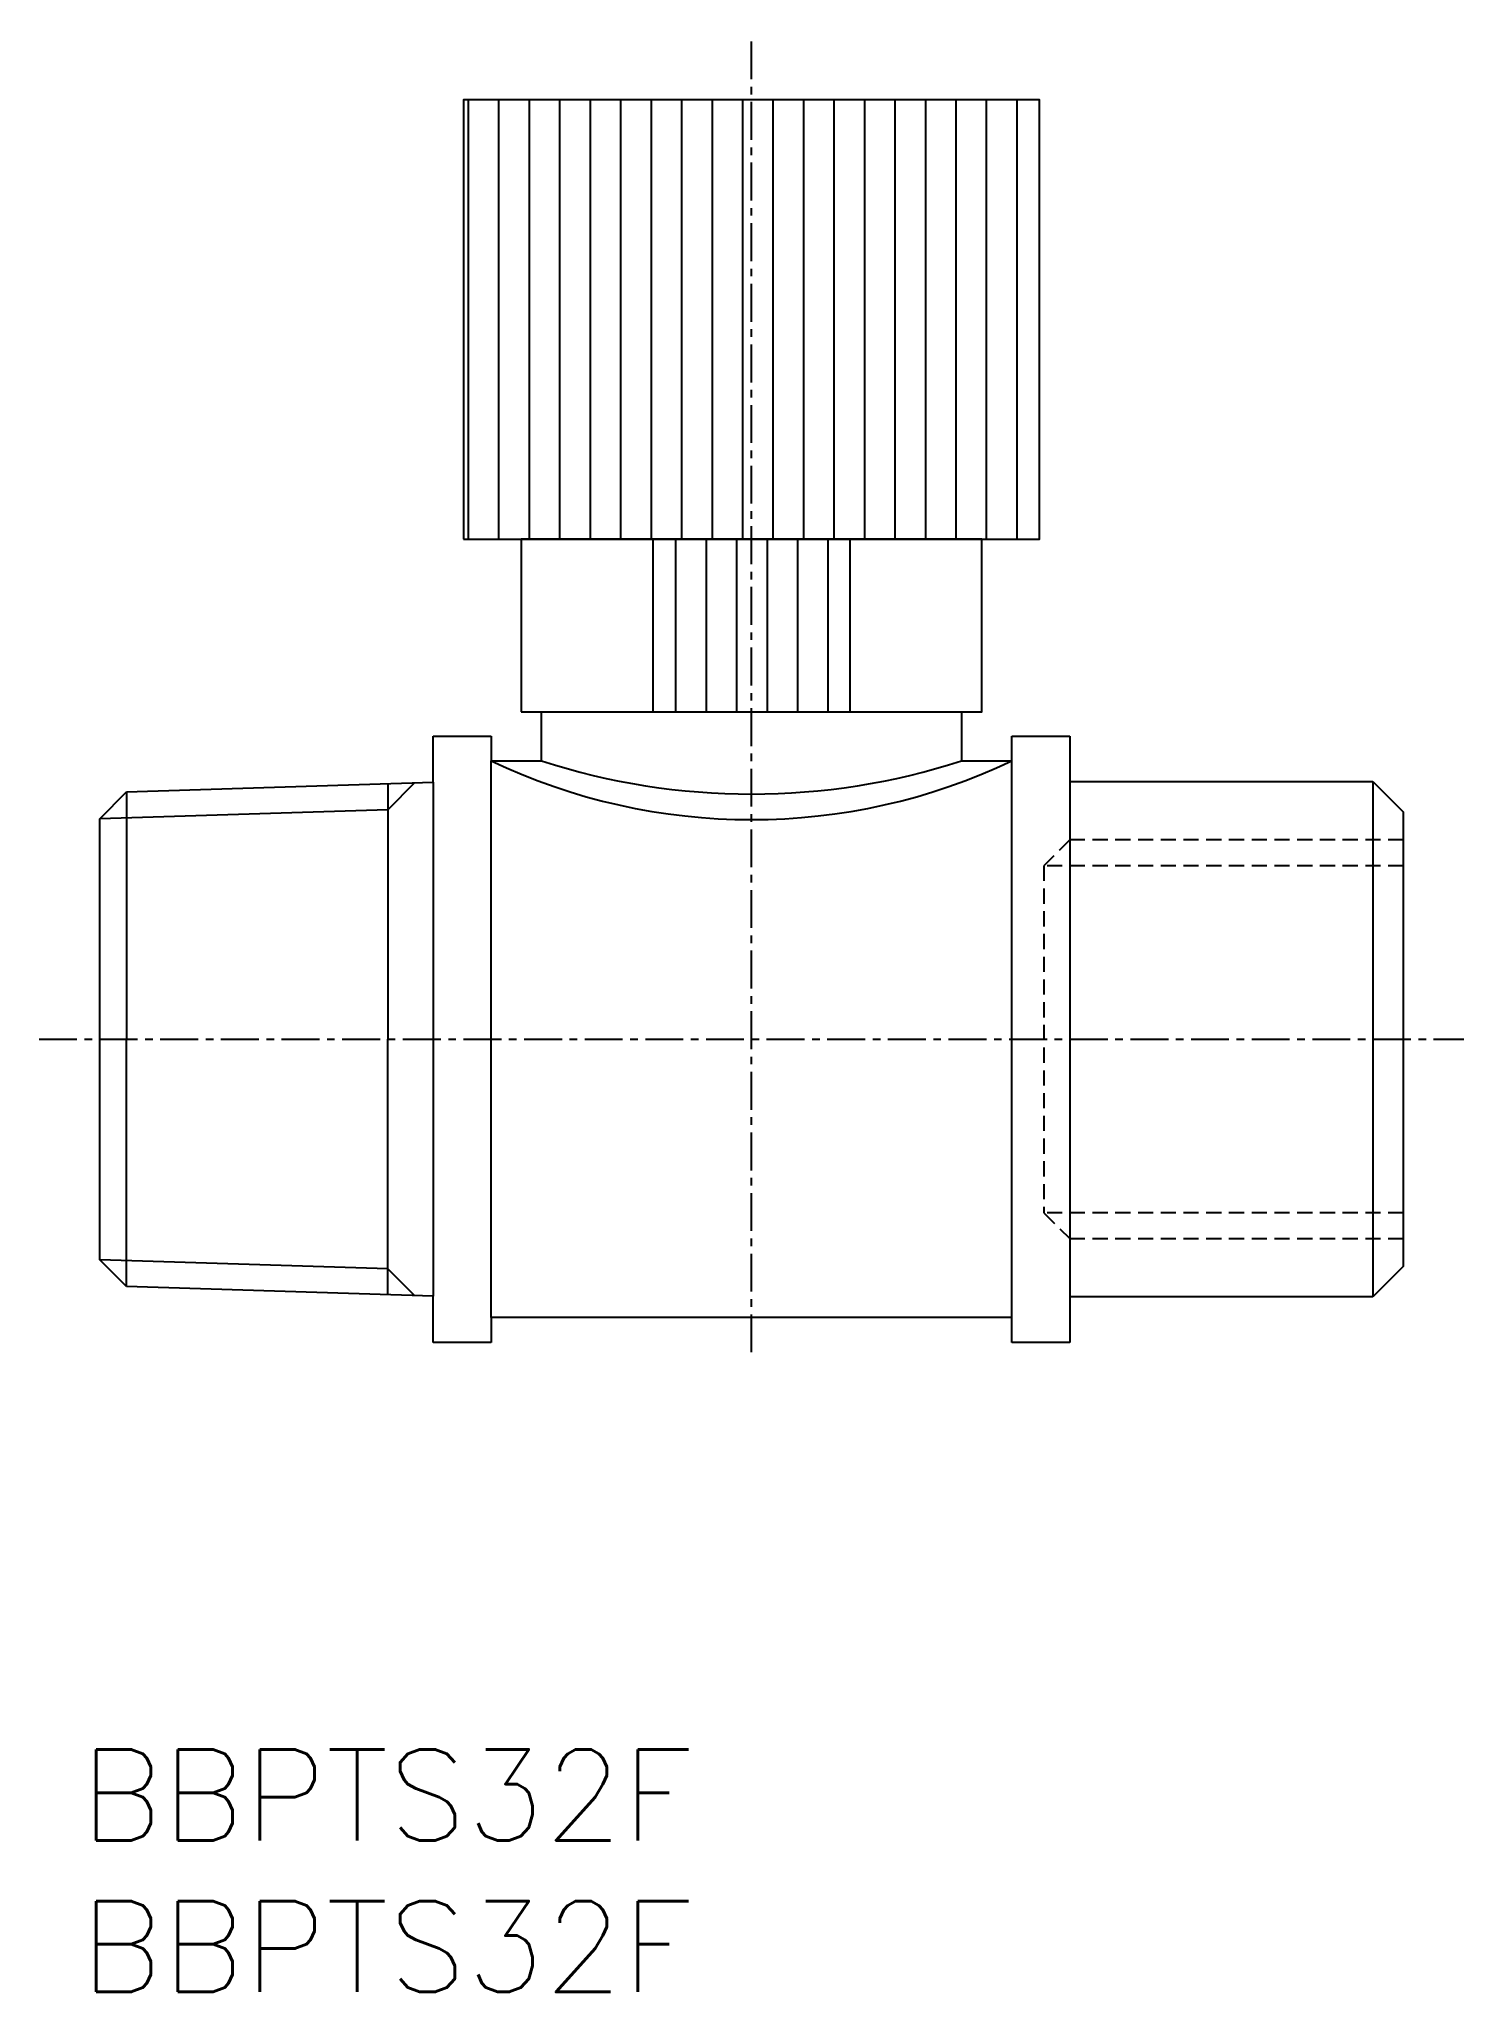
# Model space of a CAD drawing. Extents: x 134.5 to 181.5, y 61.1 to 125.5.
import ezdxf
from ezdxf.enums import TextEntityAlignment as Align

# ---------------------------------------------------------------- set-up
doc = ezdxf.new("R2010")
doc.units = 0
doc.linetypes.add('CENTER', pattern=[2, 1.25, -0.25, 0.25, -0.25])
doc.linetypes.add('DASHED', pattern=[0.75, 0.5, -0.25])
doc.layers.get('0').update_dxf_attribs({"linetype": 'CONTINUOUS'})
doc.layers.add('CENTER', color=1, linetype='CENTER')
doc.styles.get("Standard").update_dxf_attribs({"font": 'txt.shx', "bigfont": 'extfont.shx'})

# ---------------------------------------------------------------- blocks, each defined once
blk = doc.blocks.new('*X1')
at = {"color": 0, "linetype": 'CONTINUOUS'}
for p, q in [((148.692, 109.013), (148.692, 123.513)), ((149.698, 109.013), (149.698, 123.513)), ((150.703, 109.013), (150.703, 123.513)), ((151.709, 109.013), (151.709, 123.513)), ((152.714, 109.013), (152.714, 123.513)), ((153.719, 109.013), (153.719, 123.513)), ((154.725, 109.013), (154.725, 123.513)), ((155.73, 109.013), (155.73, 123.513)), ((156.736, 109.013), (156.736, 123.513)), ((157.741, 109.013), (157.741, 123.513)), ((158.746, 109.013), (158.746, 123.513)), ((159.752, 109.013), (159.752, 123.513)), ((160.757, 109.013), (160.757, 123.513)), ((161.763, 109.013), (161.763, 123.513)), ((162.768, 109.013), (162.768, 123.513)), ((163.774, 109.013), (163.774, 123.513)), ((164.779, 109.013), (164.779, 123.513)), ((165.784, 109.013), (165.784, 123.513)), ((166.79, 109.013), (166.79, 123.513))]:
    blk.add_line(p, q, dxfattribs=at)
blk = doc.blocks.new('*X2')
at = {"color": 0, "linetype": 'CONTINUOUS'}
for p, q in [((155.533, 103.313), (155.533, 109.013)), ((156.539, 103.313), (156.539, 109.013)), ((157.544, 103.313), (157.544, 109.013)), ((158.55, 103.313), (158.55, 109.013)), ((159.555, 103.313), (159.555, 109.013)), ((160.56, 103.313), (160.56, 109.013))]:
    blk.add_line(p, q, dxfattribs=at)

msp = doc.modelspace()

# ---------------------------------------------------------------- linework, layer by layer
at = {"color": 7, "linetype": 'CONTINUOUS'}
for p, q in [((151.101, 103.313), (164.953, 103.313)), ((151.101, 101.698), (151.101, 103.313)), ((164.953, 103.313), (164.953, 101.698)), ((147.527, 100.99), (147.527, 102.513)), ((147.527, 102.513), (149.437, 102.513)), ((149.437, 102.513), (149.437, 101.698)), ((166.617, 101.698), (166.617, 102.513)), ((166.617, 102.513), (168.527, 102.513)), ((168.527, 102.513), (168.527, 101.013)), ((149.437, 101.698), (151.101, 101.698)), ((149.437, 83.329), (149.437, 101.698)), ((164.953, 101.698), (166.617, 101.698)), ((166.617, 83.329), (166.617, 101.698)), ((136.527, 99.79), (137.411, 100.673)), ((137.411, 100.673), (147.527, 100.99)), ((137.411, 100.673), (137.411, 92.513)), ((146.027, 100.943), (146.027, 92.513)), ((147.527, 100.99), (147.527, 84.037)), ((168.527, 101.013), (178.527, 101.013)), ((168.527, 101.013), (168.527, 84.013)), ((178.527, 101.013), (179.527, 100.013)), ((178.527, 101.013), (178.527, 84.013)), ((179.527, 100.013), (179.527, 85.013)), ((136.527, 85.237), (136.527, 99.79)), ((137.411, 84.353), (137.411, 92.513)), ((146.027, 84.084), (146.027, 92.513)), ((137.411, 84.353), (136.527, 85.237)), ((179.527, 85.013), (178.527, 84.013)), ((147.527, 84.037), (137.411, 84.353)), ((147.527, 82.513), (147.527, 84.037)), ((168.527, 84.013), (168.527, 82.513)), ((178.527, 84.013), (168.527, 84.013)), ((166.617, 83.329), (149.437, 83.329)), ((149.437, 83.329), (149.437, 82.513)), ((166.617, 82.513), (166.617, 83.329)), ((149.437, 82.513), (147.527, 82.513)), ((168.527, 82.513), (166.617, 82.513))]:
    msp.add_line(p, q, dxfattribs=at)
at = {"color": 3, "linetype": 'CONTINUOUS'}
for p, q in [((146.911, 100.97), (146.027, 100.087)), ((146.027, 100.087), (136.527, 99.79)), ((146.027, 84.94), (136.527, 85.237)), ((146.911, 84.056), (146.027, 84.94))]:
    msp.add_line(p, q, dxfattribs=at)
at = {"color": 3, "linetype": 'DASHED'}
for p, q in [((168.527, 99.092), (167.671, 98.236)), ((179.527, 99.092), (168.527, 99.092)), ((179.527, 98.236), (167.671, 98.236)), ((167.671, 98.236), (167.671, 86.791)), ((167.671, 86.791), (168.527, 85.935)), ((179.527, 86.791), (167.671, 86.791)), ((168.527, 85.935), (179.527, 85.935))]:
    msp.add_line(p, q, dxfattribs=at)
at = {"color": 7, "linetype": 'CONTINUOUS'}
for points in [[(148.527, 109.013), (167.527, 109.013), (167.527, 123.513), (148.527, 123.513)], [(150.427, 103.313), (165.627, 103.313), (165.627, 109.013), (150.427, 109.013)], [(154.777, 103.313), (161.277, 103.313), (161.277, 109.013), (154.777, 109.013)]]:
    msp.add_lwpolyline(points, close=True, dxfattribs=at)
for centre, radius, start, end in [((158.027, 119.755), 19.996, 244.55883, 295.44117), ((158.027, 123.064), 22.461, 252.03912, 287.96088)]:
    msp.add_arc(centre, radius, start, end, dxfattribs=at)
at = {"layer": 'CENTER', "color": 1, "linetype": 'CENTER'}
for p, q in [((158.027, 82.187), (158.027, 125.513)), ((134.527, 92.513), (181.527, 92.513))]:
    msp.add_line(p, q, dxfattribs=at)

# ---------------------------------------------------------------- block references
at = {"color": 7, "linetype": 'CONTINUOUS'}
for name in ['*X1', '*X2']:
    msp.add_blockref(name, (0, 0), dxfattribs=at)

# ---------------------------------------------------------------- texts
for p in [(135.894, 67.58), (135.894, 62.58)]:
    msp.add_text('BBPTS32F', height=3, dxfattribs=at).set_placement(p, align=Align.MIDDLE_LEFT)

doc.saveas('drawing.dxf')
